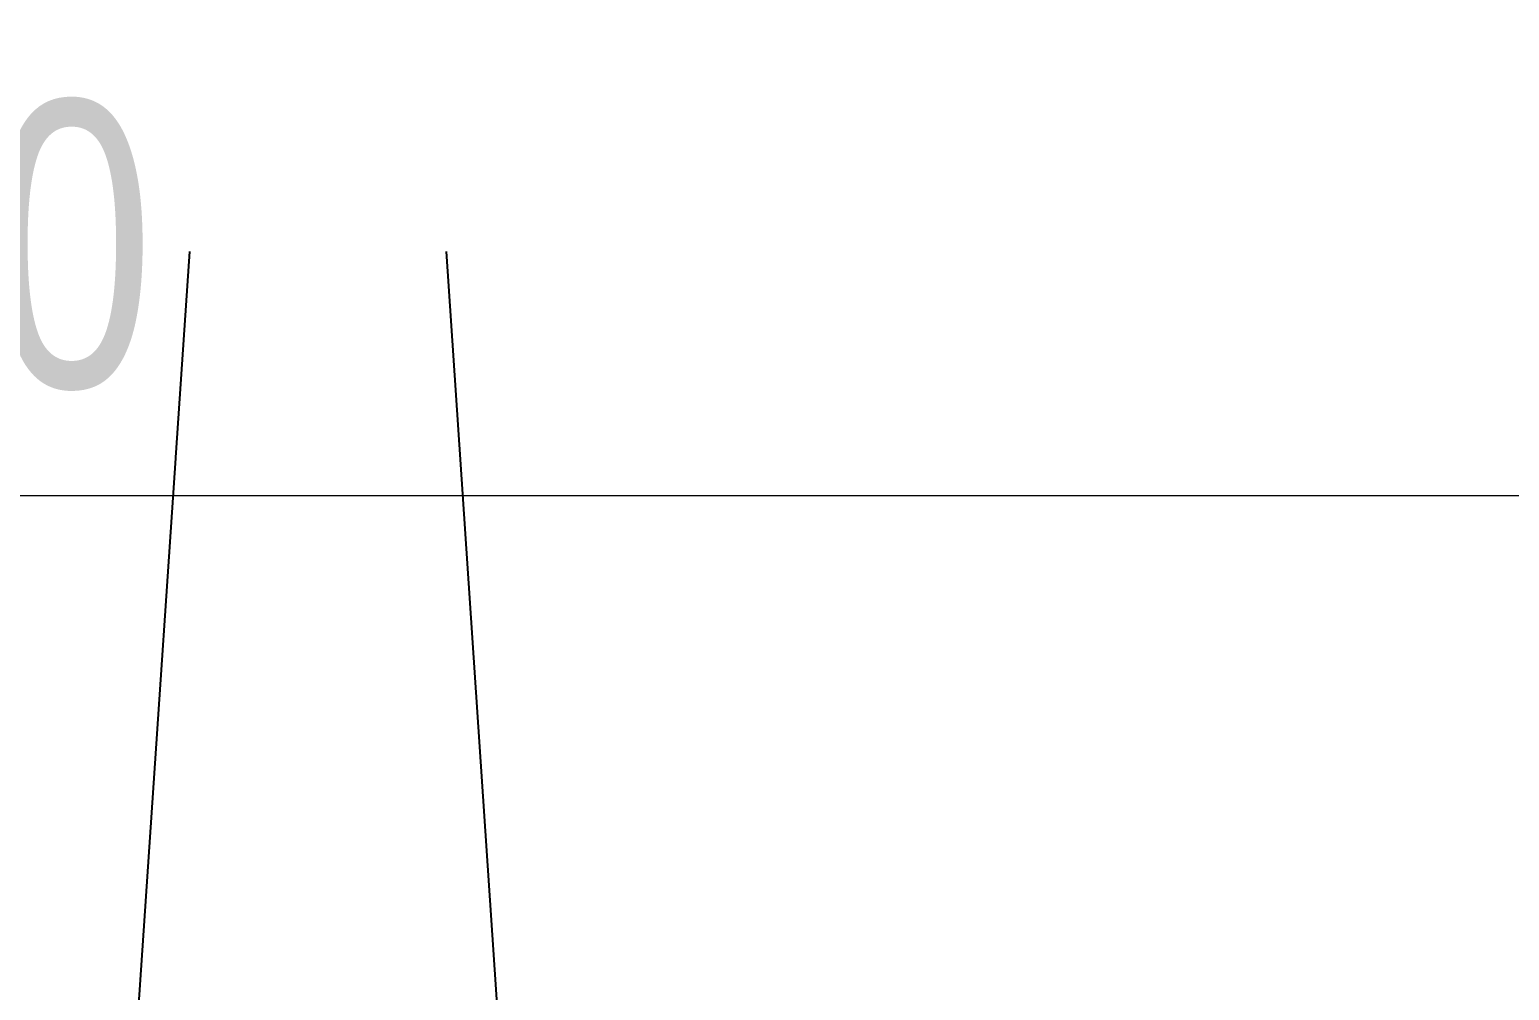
# Model space of a CAD drawing. Header units: millimetres. Extents: x -268744 to 115753, y -96240 to -10461.
# Drawn here: x 1350 to 15320, y -19534 to -10461 of the extents above; entities that cross this region are included whole.
import ezdxf

# ---------------------------------------------------------------- set-up
doc = ezdxf.new("R2010")
doc.units = ezdxf.units.MM
doc.layers.add('A-ANNO-DIMS', color=211, linetype='Continuous', lineweight=9)
doc.layers.add('A-ANNO-DIMS-900', color=211, linetype='Continuous', lineweight=9)
doc.layers.add('GC-DAY NEO', color=5, linetype='Continuous')
doc.styles.add('Trebuchet MS', font='trebuc.ttf', dxfattribs={"width": 0.8, "height": 2700})
doc.dimstyles.new('Arc_Length_-_3mm_Trebuchet_MS_3', dxfattribs={"dimscale": 304.8, "dimtxt": 2783.567448, "dimasz": 2.952756, "dimexe": 4.429134, "dimexo": 4.429134, "dimgap": 0.885827, "dimtad": 1, "dimdec": 0, "dimrnd": 10, "dimzin": 0, "dimdsep": 46, "dimtxsty": 'Trebuchet MS', "dimblk1": 'OBLIQUE', "dimblk2": 'OBLIQUE', "dimsah": 1, "dimcen": 0.09, "dimdle": 2.952756, "dimazin": 0, "dimtfac": 1, "dimtdec": 4, "dimtix": 1, "dimtmove": 0, "dimatfit": 3, "dimfxl": 1, "dimtvp": 1, "dimtfill": 1, "dimtolj": 1, "dimtzin": 0, "dimarcsym": 2})

# ---------------------------------------------------------------- blocks, each defined once
blk = doc.blocks.new('DIMBLOCK5-KHUNG KẾT CẤU BÈ PIN 1')
at = {"layer": 'A-ANNO-DIMS-900', "transparency": 16777216}
for p, q in [((-38074, -14861), (-38074, -13511)), ((34166, -14861), (34166, -13511)), ((-38074, -14861), (35066, -14861)), ((-38074, -14861), (-38074, -18738)), ((34166, -14861), (34166, -18733))]:
    blk.add_line(p, q, dxfattribs=at)
at = {"layer": 'A-ANNO-DIMS-900', "lineweight": 70, "transparency": 16777216}
for p, q in [((-38074, -14861), (-37624, -14411)), ((34166, -14861), (34616, -14411)), ((-38074, -14861), (-38524, -15311)), ((34166, -14861), (33716, -15311))]:
    blk.add_line(p, q, dxfattribs=at)
at = {"layer": 'A-ANNO-DIMS-900', "color": 0, "transparency": 16777216, "insert": (-5492, -11136), "char_height": 2700, "width": 8492.24, "attachment_point": 1, "line_spacing_factor": 1.048425, "style": 'Trebuchet MS', "bg_fill": 3, "box_fill_scale": 1.25, "bg_fill_color": 256, "bg_fill_true_color": 13158600, "bg_fill_transparency": 0}
blk.add_mtext('72240', dxfattribs=at)
blk = doc.blocks.new('_Oblique')
at = {"color": 0, "linetype": 'ByBlock', "lineweight": -2}
blk.add_line((-0.5, -0.5), (0.5, 0.5), dxfattribs=at)

msp = doc.modelspace()

# ---------------------------------------------------------------- dimensions: what is measured, and where the dimension line sits
at = {"layer": 'A-ANNO-DIMS'}
dim = msp.add_linear_dim(base=(34166, -14861.3), p1=(-38074, -20088.1), p2=(34166, -20083.1), angle=0, dimstyle='Arc_Length_-_3mm_Trebuchet_MS_3', override={"dimpost": '<>', "dimfxl": 72240.000173}, dxfattribs=at)
dim.commit()
dim.dimension.update_dxf_attribs({"geometry": 'DIMBLOCK5-KHUNG KẾT CẤU BÈ PIN 1', "text_midpoint": (-1954, -13217.6)})

# ---------------------------------------------------------------- next in the draw order: linework, layer by layer
at = {"layer": 'GC-DAY NEO'}
for p, q in [((2322.1, -20537.2), (2860.8, -12555.4)), ((5822.1, -20538), (5286.4, -12556))]:
    msp.add_line(p, q, dxfattribs=at)

doc.saveas('drawing.dxf')
